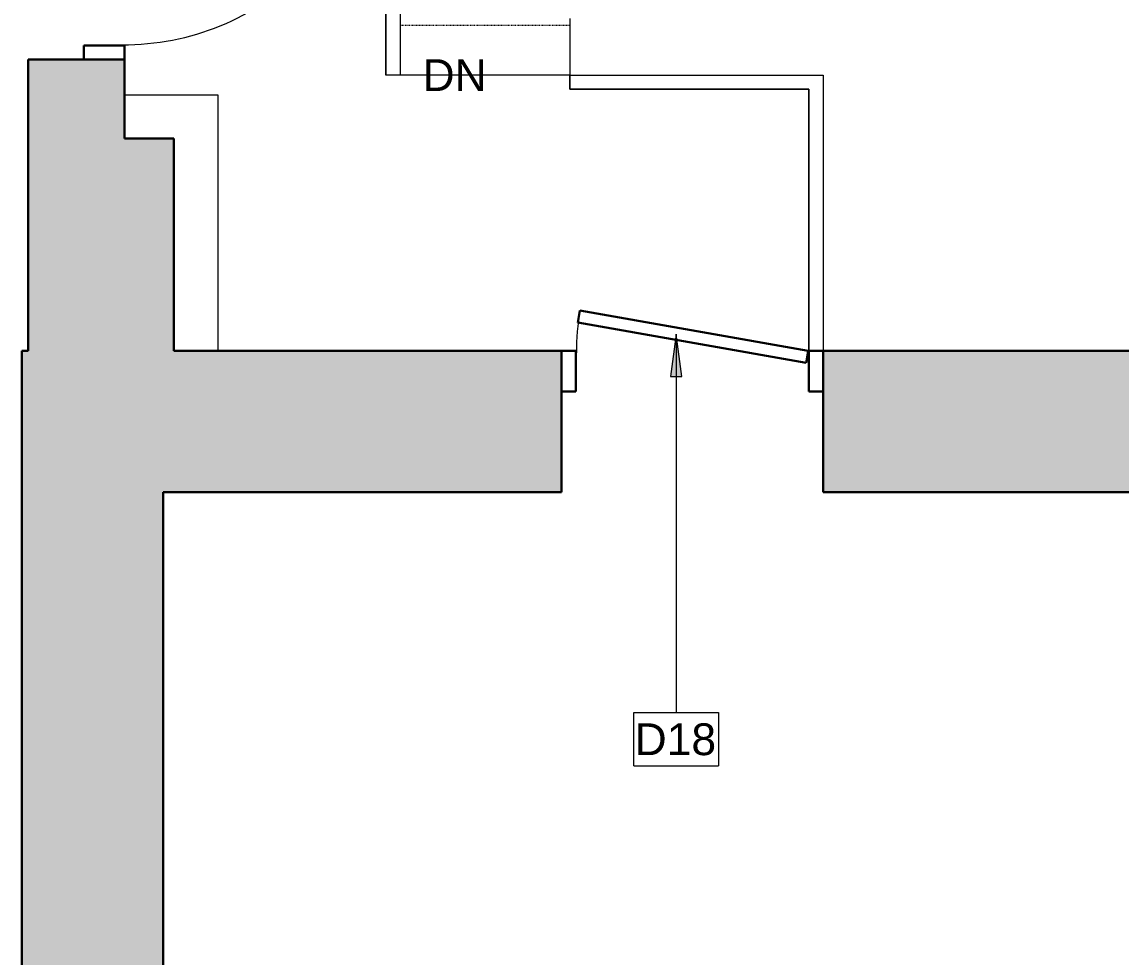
# Model space of a CAD drawing. Header units: inches. Extents: x -1176 to 1507, y -2527 to 978.
# Drawn here: x -590.1 to -434.6, y 477.9 to 610.2 of the extents above; entities that cross this region are included whole.
import ezdxf

# ---------------------------------------------------------------- set-up
doc = ezdxf.new("R2010")
doc.units = ezdxf.units.IN
doc.header["$MEASUREMENT"] = 0
doc.linetypes.add('Overhead 1_16_', pattern=[0.101562, 0.0625, -0.039062])
for name, color, linetype, lineweight in [('A-ANNO-KEYN', 231, 'Continuous', 9), ('A-DOOR', 31, 'Continuous', 18), ('A-DOOR-FRAM', 31, 'Continuous', 30), ('A-FLOR-HRAL', 11, 'Continuous', 18), ('A-WALL', 113, 'Continuous', 18), ('A-WALL-PATT', 111, 'Continuous', 18), ('S-STRS', 31, 'Continuous', 18), ('S-STRS-IDEN', 31, 'Continuous', 9)]:
    doc.layers.add(name, color=color, linetype=linetype, lineweight=lineweight)
doc.styles.add('Arial', font='arial.ttf', dxfattribs={"height": 4.5})
doc.styles.add('Swis721 Lt BT', font='swissl.ttf', dxfattribs={"height": 4.5})

# ---------------------------------------------------------------- blocks, each defined once
blk = doc.blocks.new('Single Flush - D2 2_9_ X 6_7_-7506140-3rd Floor Demo')
at = {"layer": 'A-DOOR', "color": 8, "lineweight": 30}
for p, q in [((-15.91, 15.7), (-16.21, 13.97)), ((16.41, 10), (-15.91, 15.7)), ((-16.21, 13.97), (16.1, 8.28)), ((16.1, 8.28), (16.41, 10))]:
    blk.add_line(p, q, dxfattribs=at)
at = {"layer": 'A-DOOR', "lineweight": 9}
blk.add_arc((16.41, 10), 32.81, 170, 180.5, dxfattribs=at)
at = {"layer": 'A-DOOR-FRAM', "color": 8}
for p, q in [((-18.5, 4.25), (-18.5, 10)), ((-18.5, 10), (-16.5, 10)), ((-16.5, 4.25), (-16.5, 10)), ((16.5, 4.25), (16.5, 10)), ((16.5, 10), (18.5, 10)), ((18.5, 4.25), (18.5, 10)), ((-18.5, 4.25), (-16.5, 4.25)), ((16.5, 4.25), (18.5, 4.25))]:
    blk.add_line(p, q, dxfattribs=at)
blk = doc.blocks.new('Single Flush - D12 3_ X 8_-8259556-3rd Floor Demo')
at = {"layer": 'A-DOOR', "color": 8, "lineweight": 30}
for p, q in [((-8.65, -31.34), (16.67, -6.01)), ((16.67, -6.01), (17.91, -7.25)), ((17.91, -7.25), (-7.42, -32.57)), ((-7.42, -32.57), (-8.65, -31.34))]:
    blk.add_line(p, q, dxfattribs=at)
at = {"layer": 'A-DOOR', "lineweight": 9}
blk.add_arc((17.91, -7.25), 35.81, 179.5, 225, dxfattribs=at)
at = {"layer": 'A-DOOR-FRAM', "color": 8}
for p, q in [((-20, -1.5), (-20, -7.25)), ((-20, -1.5), (-18, -1.5)), ((-18, -1.5), (-18, -7.25)), ((18, -1.5), (18, -7.25)), ((18, -1.5), (20, -1.5)), ((20, -1.5), (20, -7.25)), ((-20, -7.25), (-18, -7.25)), ((18, -7.25), (20, -7.25))]:
    blk.add_line(p, q, dxfattribs=at)
blk = doc.blocks.new('Top Rail Type - Top Rail_Internal_-7041669-3rd Floor Demo')
at = {"layer": 'A-FLOR-HRAL', "lineweight": 9}
for p, q in [((-575.57, 664.87), (-536.57, 664.87)), ((-536.57, 664.87), (-536.57, 602.68)), ((-538.57, 662.87), (-575.57, 662.87)), ((-538.57, 602.68), (-538.57, 662.87)), ((-536.57, 602.68), (-538.57, 602.68))]:
    blk.add_line(p, q, dxfattribs=at)
blk = doc.blocks.new('Top Rail Type - Top Rail_Internal_-V12-3rd Floor Demo')
at = {"layer": 'A-FLOR-HRAL', "lineweight": 9}
for p, q in [((-575.57, 664.87), (-536.57, 664.87)), ((-536.57, 664.87), (-536.57, 602.68)), ((-575.57, 662.87), (-538.57, 662.87)), ((-538.57, 662.87), (-538.57, 602.68)), ((-536.57, 602.68), (-538.57, 602.68))]:
    blk.add_line(p, q, dxfattribs=at)
blk = doc.blocks.new('Top Rail Type - Top Rail_Internal_-7041690-3rd Floor Demo')
at = {"layer": 'A-FLOR-HRAL', "lineweight": 9}
for p, q in [((-512.57, 600.68), (-512.57, 602.68)), ((-512.57, 602.68), (-476.71, 602.68)), ((-476.71, 602.68), (-476.71, 563.68)), ((-478.71, 600.68), (-512.57, 600.68)), ((-478.71, 563.68), (-478.71, 600.68)), ((-476.71, 563.68), (-478.71, 563.68))]:
    blk.add_line(p, q, dxfattribs=at)
blk = doc.blocks.new('Top Rail Type - Top Rail_Internal_-V13-3rd Floor Demo')
at = {"layer": 'A-FLOR-HRAL', "lineweight": 9}
for p, q in [((-512.57, 602.68), (-512.57, 600.68)), ((-512.57, 602.68), (-476.71, 602.68)), ((-476.71, 602.68), (-476.71, 563.68)), ((-512.57, 600.68), (-478.71, 600.68)), ((-478.71, 600.68), (-478.71, 563.68)), ((-476.71, 563.68), (-478.71, 563.68))]:
    blk.add_line(p, q, dxfattribs=at)
blk = doc.blocks.new('Keynote Tag - Keynote Number - Boxed-135510-3rd Floor Demo')
at = {"layer": 'A-ANNO-KEYN'}
for p, q in [((-0.125, -0.0792), (-0.125, 0.0781)), ((-0.125, 0.0781), (0.125, 0.0781)), ((0.125, 0.0781), (0.125, -0.0792)), ((-0.125, -0.0792), (0.125, -0.0792))]:
    blk.add_line(p, q, dxfattribs=at)

msp = doc.modelspace()

# ---------------------------------------------------------------- hatches: boundary and pattern name
at = {"layer": 'A-ANNO-KEYN'}
msp.add_hatch(color=256, dxfattribs=at).paths.add_polyline_path([(-497.49, 566.02), (-498.28, 560.02), (-496.7, 560.02)], flags=0)
at = {"layer": 'A-WALL-PATT', "lineweight": 9}
h = msp.add_hatch(color=7, dxfattribs=at)
h.paths.add_polyline_path([(-578.51, 563.68), (-575.57, 563.68), (-575.57, 604.87), (-589.2, 604.87), (-589.2, 563.68)], flags=0)
h.paths.add_polyline_path([(-575.57, 644.87), (-575.57, 710.37), (-589.2, 710.37), (-589.2, 644.87), (-578.51, 644.87)], flags=0)
h.paths.add_polyline_path([(-575.57, 746.87), (-575.57, 789.87), (-589.2, 789.87), (-589.2, 746.87), (-578.51, 746.87)], flags=0)
msp.add_hatch(color=7, dxfattribs=at).paths.add_polyline_path([(-568.57, 563.68), (-568.57, 593.68), (-575.57, 593.68), (-575.57, 563.68)], flags=0)
h = msp.add_hatch(color=7, dxfattribs=at)
h.paths.add_polyline_path([(1.72, 543.68), (1.72, 563.68), (-53.53, 563.68), (-53.53, 543.68), (-23.49, 543.68)], flags=0)
h.paths.add_polyline_path([(-97.77, 543.68), (-97.77, 563.68), (-152.07, 563.68), (-152.07, 543.68), (-115.99, 543.68)], flags=0)
h.paths.add_polyline_path([(-196.3, 543.68), (-196.3, 563.68), (-264.81, 563.68), (-264.81, 543.68), (-196.93, 543.68)], flags=0)
h.paths.add_polyline_path([(-312.56, 543.68), (-309.04, 543.68), (-309.04, 563.68), (-377.56, 563.68), (-377.56, 543.68), (-324.13, 543.68)], flags=0)
h.paths.add_polyline_path([(-421.79, 543.68), (-421.79, 563.68), (-476.71, 563.68), (-476.71, 543.68), (-439.76, 543.68)], flags=0)
h.paths.add_polyline_path([(-513.71, 543.68), (-513.71, 563.68), (-590.07, 563.68), (-590.07, 543.68), (-570.07, 543.68)], flags=0)
h = msp.add_hatch(color=7, dxfattribs=at)
h.paths.add_polyline_path([(-584.07, 190.25), (-570.07, 190.25), (-570.07, 242.47), (-590.07, 242.47), (-590.07, 190.25)], flags=0)
h.paths.add_polyline_path([(-578.51, 282.47), (-570.07, 282.47), (-570.07, 307.14), (-590.07, 307.14), (-590.07, 282.47)], flags=0)
h.paths.add_polyline_path([(-570.07, 347.14), (-570.07, 543.68), (-590.07, 543.68), (-590.07, 347.14), (-578.51, 347.14)], flags=0)

# ---------------------------------------------------------------- linework, layer by layer
at = {"layer": 'A-ANNO-KEYN'}
for p, q in [((-497.49, 566.02), (-498.28, 560.02)), ((-496.7, 560.02), (-497.49, 566.02)), ((-497.49, 566.02), (-497.49, 512.5)), ((-498.28, 560.02), (-496.7, 560.02))]:
    msp.add_line(p, q, dxfattribs=at)
at = {"layer": 'A-WALL', "color": 8, "lineweight": 30}
for p, q in [((-575.57, 604.87), (-589.2, 604.87)), ((-589.2, 604.87), (-589.2, 563.68)), ((-575.57, 593.68), (-575.57, 604.87)), ((-568.57, 593.68), (-575.57, 593.68)), ((-568.57, 563.68), (-568.57, 593.68)), ((-589.2, 563.68), (-590.07, 563.68)), ((-590.07, 563.68), (-590.07, 282.47)), ((-513.71, 563.68), (-568.57, 563.68)), ((-513.71, 543.68), (-513.71, 563.68)), ((-421.79, 563.68), (-476.71, 563.68)), ((-476.71, 563.68), (-476.71, 543.68)), ((-570.07, 543.68), (-513.71, 543.68)), ((-570.07, 282.47), (-570.07, 543.68)), ((-476.71, 543.68), (-421.79, 543.68))]:
    msp.add_line(p, q, dxfattribs=at)
at = {"layer": 'A-WALL', "lineweight": 9}
for p, q in [((-575.57, 599.89), (-562.36, 599.89)), ((-562.36, 599.89), (-562.36, 563.68))]:
    msp.add_line(p, q, dxfattribs=at)
at = {"layer": 'S-STRS', "linetype": 'Overhead 1_16_', "lineweight": 9}
msp.add_line((-512.57, 609.68), (-536.57, 609.68), dxfattribs=at)
at = {"layer": 'S-STRS', "lineweight": 9}
for p, q in [((-512.57, 610.68), (-512.57, 602.68)), ((-512.57, 602.68), (-536.57, 602.68))]:
    msp.add_line(p, q, dxfattribs=at)

# ---------------------------------------------------------------- block references
at = {"layer": 'A-ANNO-KEYN', "xscale": 47.99999999999997, "yscale": 47.99999999999997, "zscale": 47.99999999999997}
msp.add_blockref('Keynote Tag - Keynote Number - Boxed-135510-3rd Floor Demo', (-497.49, 508.75), dxfattribs=at)
at = {"layer": 'A-DOOR', "rotation": 89.99999999999991}
msp.add_blockref('Single Flush - D12 3_ X 8_-8259556-3rd Floor Demo', (-582.82, 624.87), dxfattribs=at)
at = {"layer": 'A-DOOR'}
msp.add_blockref('Single Flush - D2 2_9_ X 6_7_-7506140-3rd Floor Demo', (-495.21, 553.68), dxfattribs=at)
at = {"layer": 'A-FLOR-HRAL', "lineweight": 9}
for name in ['Top Rail Type - Top Rail_Internal_-7041669-3rd Floor Demo', 'Top Rail Type - Top Rail_Internal_-V12-3rd Floor Demo', 'Top Rail Type - Top Rail_Internal_-7041690-3rd Floor Demo', 'Top Rail Type - Top Rail_Internal_-V13-3rd Floor Demo']:
    msp.add_blockref(name, (0, 0), dxfattribs=at)

# ---------------------------------------------------------------- texts
at = {"layer": 'A-ANNO-KEYN', "insert": (-503.38, 510.97), "char_height": 4.5, "width": 14.0895, "attachment_point": 1, "style": 'Arial'}
msp.add_mtext('D18', dxfattribs=at)
at = {"layer": 'S-STRS-IDEN', "insert": (-533.39, 604.92), "char_height": 4.5, "width": 10.5833, "attachment_point": 1, "line_spacing_factor": 1.005062, "style": 'Swis721 Lt BT'}
msp.add_mtext('DN', dxfattribs=at)

doc.saveas('drawing.dxf')
